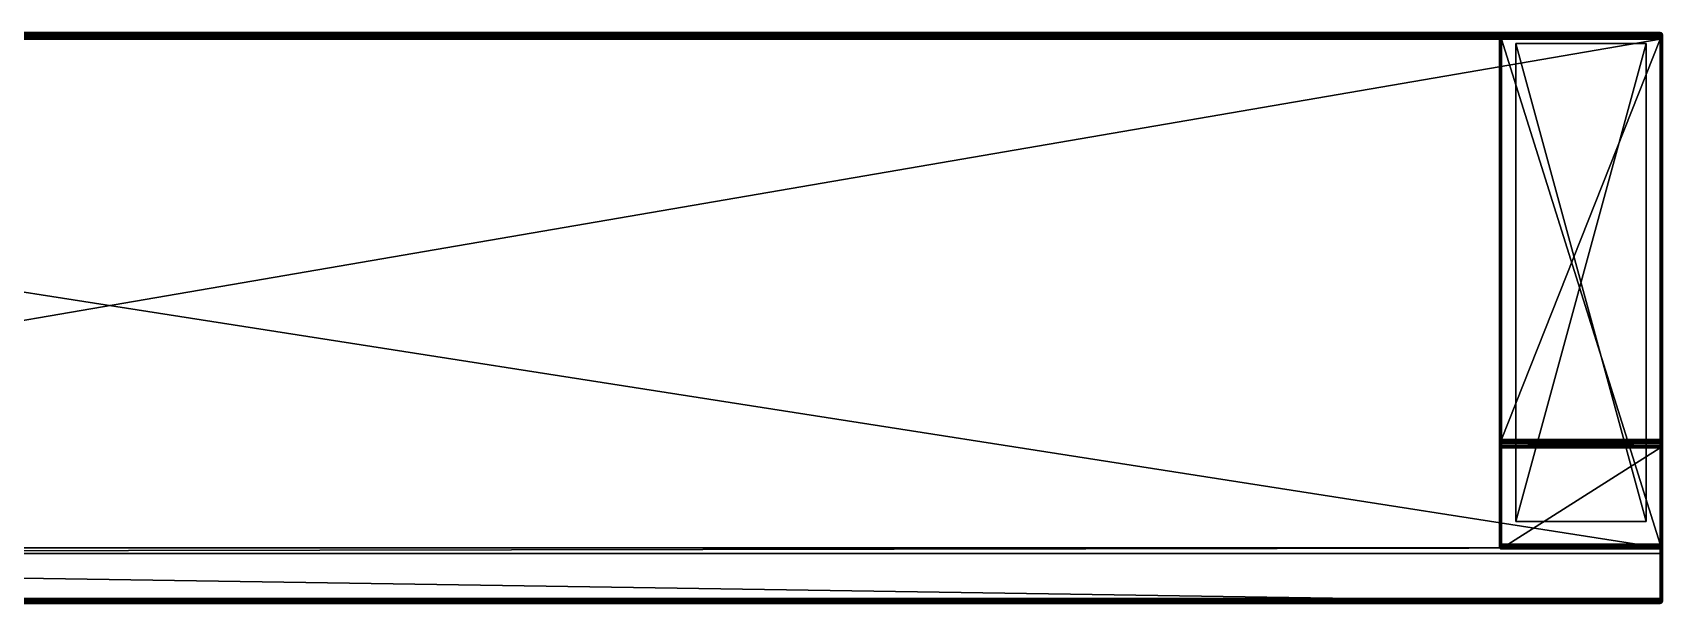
# Model space of a CAD drawing. Header units: millimetres. Extents: x 2343 to 5343, y 4142 to 4667.
# Drawn here: x 3843 to 5343, y 4142 to 4667 of the extents above; entities that cross this region are included whole.
import ezdxf

# ---------------------------------------------------------------- set-up
doc = ezdxf.new("R2010")
doc.units = ezdxf.units.MM
doc.layers.add('OBRYSOVA', color=7, linetype='Continuous', true_color=0xffffff)

msp = doc.modelspace()

# ---------------------------------------------------------------- meshes
at = {"layer": 'OBRYSOVA', "color": 32}
mesh = msp.add_polyface(dxfattribs=at)
corners = [(2345.5, 4667.5, 306), (2345.5, 4667.5, 444), (5341.5, 4667.5, 444), (2345.5, 4666, 447.4), (2345.5, 4664.9, 448.6), (5341.5, 4664.9, 448.6), (2345.5, 4664.9, 301.4), (2345.5, 4666, 302.6), (5341.5, 4666, 302.6), (2345.5, 4143.3, 448.4), (2345.5, 4142.9, 447.8), (5341.5, 4142.9, 447.8), (5341.5, 4193.3, 300), (2345.5, 4193.3, 300), (2345.5, 4661.5, 300), (2345.5, 4188.1, 303.8), (5341.5, 4142.3, 444.3), (2345.5, 4142.3, 444.3), (5341.5, 4661.5, 450), (2345.5, 4661.5, 450), (2345.5, 4146.5, 450), (2344.9, 4142.4, 446.8), (2345.5, 4142.3, 446.7), (2344.9, 4664, 449.2), (2345.5, 4663.9, 449.4), (2345.5, 4667.3, 445.3), (5341.5, 4667.3, 445.3), (2345.5, 4667.3, 304.7), (5341.5, 4667.5, 306), (2345.5, 4142.1, 445.5), (5341.5, 4663.9, 449.4), (2345.5, 4663.9, 300.6), (5341.5, 4664.9, 301.4), (2345.5, 4144.2, 449.3), (5341.5, 4143.3, 448.4), (2344.5, 4142.3, 445.7), (2345.5, 4662.7, 449.8), (2344.5, 4662.9, 449.6), (2344.9, 4664.1, 300.9), (2345.5, 4662.7, 300.2), (2344.5, 4662.9, 300.6), (2344.9, 4144.1, 449.1), (2345.5, 4145.2, 449.8), (2344.5, 4145.1, 449.5), (2345.5, 4666.8, 446.4), (2344.9, 4666.6, 446.6), (2344.5, 4666.9, 445.5), (2344.4, 4667.2, 305.9), (2344.4, 4667.1, 304.7), (2345.5, 4666.8, 303.6), (2344.4, 4666.7, 303.7), (2344.4, 4667, 444), (5341.5, 4666.8, 446.4), (5341.5, 4666, 447.4), (5341.5, 4667.3, 304.7), (5341.5, 4666.8, 303.6), (5341.5, 4142.1, 445.5), (5341.5, 4142.3, 446.7), (5341.5, 4662.7, 449.8), (5341.5, 4663.9, 300.6), (5341.5, 4662.7, 300.2), (5341.5, 4144.2, 449.3), (5341.5, 4145.2, 449.8), (2344.4, 4146.5, 449.7)]
mesh.append_faces([[corners[k] for k in face] for face in [(10, 21, 22), (4, 23, 24), (6, 31, 38), (9, 33, 41), (3, 44, 45)]], dxfattribs={"color": 32})
mesh.append_faces([[corners[k] for k in face] for face in [(0, 1, 2), (3, 4, 5), (6, 7, 8), (9, 10, 11), (12, 13, 14), (15, 13, 12), (16, 17, 15), (18, 19, 20), (1, 25, 26), (27, 0, 28), (29, 17, 16), (4, 24, 30), (31, 6, 32), (33, 9, 34), (29, 22, 21), (17, 29, 35), (36, 24, 23), (19, 36, 37), (31, 39, 40), (33, 42, 43), (44, 25, 46), (47, 0, 27), (48, 27, 49), (50, 49, 7), (51, 1, 0), (25, 44, 52), (44, 3, 53), (49, 27, 54), (7, 49, 55), (22, 29, 56), (10, 22, 57), (24, 36, 58), (36, 19, 18), (39, 31, 59), (14, 39, 60), (42, 33, 61), (20, 42, 62), (63, 20, 19)]], dxfattribs={"vtx2": -1, "color": 32})
mesh = msp.add_polyface(dxfattribs=at)
corners = [(5341.5, 4667.5, 444), (5341.5, 4667.5, 306), (2345.5, 4667.5, 306), (5341.5, 4664.9, 448.6), (5341.5, 4666, 447.4), (2345.5, 4666, 447.4), (5341.5, 4666, 302.6), (5341.5, 4664.9, 301.4), (2345.5, 4664.9, 301.4), (5341.5, 4142.9, 447.8), (5341.5, 4143.3, 448.4), (2345.5, 4143.3, 448.4), (2345.5, 4661.5, 300), (5341.5, 4661.5, 300), (5341.5, 4193.3, 300), (5341.5, 4188.1, 303.8), (2345.5, 4188.1, 303.8), (5341.5, 4142.3, 444.3), (2345.5, 4146.5, 450), (5341.5, 4146.5, 450), (5341.5, 4661.5, 450), (5342.1, 4142.2, 445.4), (5341.5, 4142.1, 445.5), (5342.1, 4662.6, 449.8), (5341.5, 4662.7, 449.8), (5342.1, 4667.3, 304.9), (5341.5, 4667.3, 304.7), (5342.1, 4664, 300.8), (5341.5, 4663.9, 300.6), (5341.5, 4667.3, 445.3), (2345.5, 4667.5, 444), (2345.5, 4667.3, 304.7), (2345.5, 4142.1, 445.5), (5342.6, 4143.5, 448.3), (5342.6, 4666, 447.2), (5342.6, 4664.9, 301.7), (5341.5, 4663.9, 449.4), (2345.5, 4664.9, 448.6), (2345.5, 4663.9, 300.6), (5341.5, 4144.2, 449.3), (2345.5, 4144.2, 449.3), (5342.6, 4188.3, 303.9), (5341.5, 4142.3, 446.7), (5342.5, 4142.4, 446.5), (5342.5, 4663.6, 449.3), (5341.5, 4666.8, 303.6), (5342.5, 4666.8, 303.8), (5341.5, 4662.7, 300.2), (5342.5, 4662.9, 300.4), (5341.5, 4666.8, 446.4), (2345.5, 4667.3, 445.3), (2345.5, 4666.8, 446.4), (2345.5, 4666.8, 303.6), (2345.5, 4666, 302.6), (2345.5, 4142.3, 446.7), (2345.5, 4142.9, 447.8), (2345.5, 4663.9, 449.4), (2345.5, 4662.7, 449.8), (2345.5, 4662.7, 300.2), (5341.5, 4145.2, 449.8), (2345.5, 4145.2, 449.8)]
mesh.append_faces([[corners[k] for k in face] for face in [(17, 21, 22), (20, 23, 24), (1, 25, 26), (7, 27, 28)]], dxfattribs={"color": 32})
mesh.append_faces([[corners[k] for k in face] for face in [(0, 1, 2), (3, 4, 5), (6, 7, 8), (9, 10, 11), (12, 13, 14), (14, 15, 16), (16, 15, 17), (18, 19, 20), (29, 0, 30), (1, 26, 31), (17, 22, 32), (33, 10, 9), (34, 4, 3), (35, 7, 6), (36, 3, 37), (7, 28, 38), (10, 39, 40), (41, 15, 14), (42, 22, 21), (9, 42, 43), (36, 24, 23), (3, 36, 44), (45, 26, 25), (6, 45, 46), (47, 28, 27), (13, 47, 48), (49, 29, 50), (4, 49, 51), (26, 45, 52), (45, 6, 53), (22, 42, 54), (42, 9, 55), (24, 36, 56), (20, 24, 57), (28, 47, 58), (47, 13, 12), (39, 59, 60), (59, 19, 18)]], dxfattribs={"vtx2": -1, "color": 32})
at = {"layer": 'OBRYSOVA', "color": 9}
mesh = msp.add_polyface(dxfattribs=at)
corners = [(5195.5, 4667.5, 6), (5195.5, 4667.5, 290), (5341.5, 4667.5, 290), (5195.5, 4666, 293.4), (5195.5, 4664.9, 294.6), (5341.5, 4664.9, 294.6), (5195.5, 4664.9, 1.4), (5195.5, 4666, 2.6), (5341.5, 4666, 2.6), (5193.5, 4665.5, 291.2), (5193.7, 4666.5, 291.2), (5193.7, 4666.6, 290.5), (5193.5, 4665.5, 4.8), (5193.7, 4666.2, 4.1), (5193.7, 4665.8, 3.6), (5193.7, 4666.6, 5.5), (5195.5, 4667.3, 291.3), (5341.5, 4667.3, 291.3), (5195.5, 4667.3, 4.7), (5341.5, 4667.5, 6), (5194.4, 4666, 2.8), (5194.4, 4664.6, 1.5), (5194.4, 4664.6, 294.5), (5194.4, 4666, 293.2), (5193.7, 4665.8, 292.4), (5193.7, 4666.2, 291.9), (5194.4, 4666.7, 292.3), (5195.5, 4666.8, 292.4), (5194.4, 4667.1, 291.3), (5194.4, 4667.2, 290.1), (5193.7, 4666.5, 4.8), (5194.4, 4667.1, 4.7), (5194.4, 4667.2, 5.9), (5194.4, 4666.7, 3.7), (5195.5, 4666.8, 3.6), (5341.5, 4666.8, 292.4), (5341.5, 4666, 293.4), (5341.5, 4667.3, 4.7), (5193.7, 4663.9, 1.7), (5193.7, 4663.9, 294.3)]
mesh.append_faces([[corners[k] for k in face] for face in [(9, 10, 11), (12, 13, 14), (9, 24, 25), (9, 25, 10), (12, 15, 30), (12, 30, 13)]], dxfattribs={"color": 9})
mesh.append_faces([[corners[k] for k in face] for face in [(0, 1, 2), (3, 4, 5), (6, 7, 8), (15, 12, 9), (9, 11, 15), (1, 16, 17), (18, 0, 19), (20, 7, 6), (6, 21, 20), (22, 4, 3), (3, 23, 22), (26, 25, 24), (24, 23, 26), (27, 26, 23), (23, 3, 27), (28, 10, 25), (25, 26, 28), (16, 28, 26), (26, 27, 16), (29, 11, 10), (10, 28, 29), (1, 29, 28), (28, 16, 1), (31, 30, 15), (15, 32, 31), (18, 31, 32), (32, 0, 18), (33, 13, 30), (30, 31, 33), (34, 33, 31), (31, 18, 34), (20, 14, 13), (13, 33, 20), (7, 20, 33), (33, 34, 7), (32, 15, 11), (11, 29, 32), (0, 32, 29), (29, 1, 0), (16, 27, 35), (27, 3, 36), (34, 18, 37), (14, 20, 21), (12, 14, 38), (23, 24, 39)]], dxfattribs={"vtx2": -1, "color": 9})
mesh = msp.add_polyface(dxfattribs=at)
corners = [(5193.5, 4665.5, 291.2), (5193.5, 4665.5, 4.8), (5193.5, 4662.6, 2), (5343.5, 4665.5, 4.8), (5343.5, 4665.5, 291.2), (5343.5, 4662.6, 294), (5193.5, 4662.6, 294), (5193.7, 4663.3, 294.8), (5193.7, 4663.9, 294.3), (5341.5, 4664.9, 1.4), (5342.1, 4664, 0.8), (5341.5, 4663.9, 0.6), (5341.5, 4663.9, 295.4), (5341.5, 4664.9, 294.6), (5195.5, 4664.9, 294.6), (5195.5, 4663.9, 295.4), (5195.5, 4663.9, 0.6), (5195.5, 4664.9, 1.4), (5193.7, 4663.9, 1.7), (5193.7, 4663.3, 1.2), (5194.4, 4663.7, 0.8), (5194.4, 4664.6, 1.5), (5194.4, 4662.7, 0.4), (5195.5, 4662.7, 0.2), (5342.6, 4664.6, 294.5), (5342.5, 4663.6, 295.3), (5343.1, 4662.9, 295.3), (5343.3, 4663.9, 294.3), (5342.1, 4662.6, 295.8), (5194.4, 4663.7, 295.2), (5193.7, 4662.7, 295), (5194.4, 4662.7, 295.6), (5195.5, 4662.7, 295.8), (5194.4, 4664.6, 294.5), (5342.6, 4664.9, 1.7), (5342.5, 4664.3, 1.1), (5343.1, 4663.3, 0.9), (5343.3, 4664.1, 1.9), (5343.3, 4662, 0.9), (5342.5, 4662.9, 0.4), (5341.5, 4662.7, 0.2), (5193.7, 4665.8, 3.6), (5194.4, 4666, 293.2), (5193.7, 4665.8, 292.4), (5342.6, 4666, 2.8), (5343.5, 4662.6, 2), (5343.3, 4665.8, 3.6), (5343.3, 4665.5, 292.7), (5341.5, 4662.7, 295.8)]
mesh.append_faces([[corners[k] for k in face] for face in [(6, 7, 8), (9, 10, 11), (2, 18, 19), (9, 34, 35), (9, 35, 10)]], dxfattribs={"color": 9})
mesh.append_faces([[corners[k] for k in face] for face in [(0, 1, 2), (3, 4, 5), (12, 13, 14), (14, 15, 12), (16, 17, 9), (9, 11, 16), (20, 19, 18), (18, 21, 20), (16, 20, 21), (21, 17, 16), (19, 20, 22), (23, 22, 20), (20, 16, 23), (24, 25, 26), (26, 27, 24), (28, 25, 12), (13, 12, 25), (25, 24, 13), (29, 7, 30), (15, 29, 31), (31, 32, 15), (33, 8, 7), (7, 29, 33), (14, 33, 29), (29, 15, 14), (36, 35, 34), (34, 37, 36), (38, 36, 37), (39, 10, 35), (35, 36, 39), (40, 11, 10), (10, 39, 40), (21, 18, 41), (18, 2, 1), (8, 33, 42), (6, 8, 43), (43, 0, 6), (37, 34, 44), (45, 37, 46), (46, 3, 45), (24, 27, 47), (4, 47, 27), (27, 5, 4), (48, 12, 15), (15, 32, 48), (23, 16, 11), (11, 40, 23)]], dxfattribs={"vtx2": -1, "color": 9})
mesh = msp.add_polyface(dxfattribs=at)
corners = [(5193.5, 4662.6, 2), (5193.5, 4291.7, 2), (5193.5, 4287.5, 5), (5193.5, 4665.5, 291.2), (5193.5, 4195.6, 294), (5195.5, 4661.5, 296), (5195.5, 4196.6, 296), (5341.5, 4196.6, 296), (5195.5, 4287.4, 2.6), (5195.5, 4289.4, 1.2), (5341.5, 4289.4, 1.2), (5195.5, 4293.1), (5194.5, 4293, 0.2), (5194.4, 4293.5, 0.2), (5194.5, 4287.3, 3), (5194.4, 4287.9, 2.5), (5193.7, 4293.1, 0.9), (5193.7, 4196.3, 295), (5193.7, 4662, 295.1), (5195.5, 4291.8, 0.1), (5341.5, 4293.1), (5194.4, 4289.7, 1.6), (5195.5, 4286.5, 3.5), (5341.5, 4287.4, 2.6), (5194.9, 4292.4, 0.2), (5194.5, 4291.3, 0.7), (5195.5, 4290.6, 0.5), (5193.9, 4292.1, 0.8), (5193.7, 4290.4, 1.9), (5194.9, 4286.8, 3.3), (5194.5, 4286.2, 4.4), (5195.5, 4285.7, 4.5), (5194.4, 4285.6, 5.9), (5195.5, 4285.2, 5.7), (5193.9, 4287, 4), (5193.7, 4286.4, 5.7), (5193.7, 4288, 3.3), (5193.7, 4662, 0.9), (5194.4, 4661.6, 0.2), (5194.4, 4196.7, 295.7), (5194.4, 4661.6, 295.8), (5341.5, 4291.8, 0.1), (5341.5, 4290.6, 0.5), (5341.5, 4286.5, 3.5)]
mesh.append_faces([[corners[k] for k in face] for face in [(11, 12, 13), (8, 14, 15), (11, 19, 24), (11, 24, 12), (8, 22, 29), (8, 29, 14)]], dxfattribs={"color": 9})
mesh.append_faces([[corners[k] for k in face] for face in [(3, 2, 4)]], dxfattribs={"vtx0": -1, "vtx1": -1, "vtx2": -1, "color": 9})
mesh.append_faces([[corners[k] for k in face] for face in [(0, 1, 2), (5, 6, 7), (8, 9, 10), (16, 1, 0), (4, 17, 18), (19, 11, 20), (21, 9, 8), (8, 15, 21), (22, 8, 23), (25, 24, 19), (19, 26, 25), (21, 25, 26), (26, 9, 21), (27, 12, 24), (24, 25, 27), (28, 27, 25), (25, 21, 28), (16, 13, 12), (12, 27, 16), (1, 16, 27), (27, 28, 1), (30, 29, 22), (22, 31, 30), (32, 30, 31), (31, 33, 32), (34, 14, 29), (29, 30, 34), (35, 34, 30), (30, 32, 35), (36, 15, 14), (14, 34, 36), (2, 36, 34), (34, 35, 2), (13, 16, 37), (11, 13, 38), (17, 39, 40), (39, 6, 5), (26, 19, 41), (9, 26, 42), (28, 21, 15), (15, 36, 28), (1, 28, 36), (36, 2, 1), (31, 22, 43)]], dxfattribs={"vtx2": -1, "color": 9})
mesh = msp.add_polyface(dxfattribs=at)
corners = [(5193.5, 4665.5, 291.2), (5193.5, 4662.6, 2), (5193.5, 4287.5, 5), (5193.5, 4662.6, 294), (5193.5, 4195.6, 294), (5343.5, 4291.7, 2), (5343.5, 4662.6, 2), (5343.5, 4665.5, 4.8), (5343.5, 4662.6, 294), (5195.5, 4293.1), (5195.5, 4661.5), (5341.5, 4661.5), (5341.5, 4196.6, 296), (5341.5, 4661.5, 296), (5195.5, 4661.5, 296), (5193.7, 4662.7, 1), (5193.7, 4662, 0.9), (5342.1, 4662.6, 295.8), (5341.5, 4662.7, 295.8), (5193.7, 4293.1, 0.9), (5193.7, 4662, 295.1), (5343.3, 4662, 0.9), (5343.3, 4661.6, 295.1), (5343.3, 4196.2, 295.1), (5193.7, 4663.3, 1.2), (5194.4, 4662.7, 0.4), (5194.4, 4661.6, 0.2), (5195.5, 4662.7, 0.2), (5342.6, 4661.2, 295.8), (5342.5, 4662.1, 295.8), (5343.1, 4662.9, 295.3), (5343.3, 4663.9, 294.3), (5342.5, 4663.6, 295.3), (5341.5, 4663.9, 295.4), (5193.7, 4662.7, 295), (5194.4, 4662.7, 295.6), (5194.4, 4661.6, 295.8), (5195.5, 4662.7, 295.8), (5193.7, 4663.3, 294.8), (5194.4, 4663.7, 295.2), (5343.3, 4664.1, 1.9), (5342.6, 4661.6, 0.2), (5342.5, 4662.9, 0.4), (5343.1, 4663.3, 0.9), (5341.5, 4662.7, 0.2), (5194.4, 4293.5, 0.2), (5193.7, 4196.3, 295), (5194.4, 4196.7, 295.7), (5343.3, 4293.1, 0.9), (5342.6, 4293.5, 0.2), (5342.6, 4196.5, 295.8)]
mesh.append_faces([[corners[k] for k in face] for face in [(1, 15, 16), (13, 17, 18), (1, 24, 15), (13, 28, 29), (13, 29, 17), (3, 20, 34), (3, 34, 38)]], dxfattribs={"color": 9})
mesh.append_faces([[corners[k] for k in face] for face in [(0, 1, 2), (5, 7, 8)]], dxfattribs={"vtx0": -1, "vtx1": -1, "vtx2": -1, "color": 9})
mesh.append_faces([[corners[k] for k in face] for face in [(3, 0, 4)]], dxfattribs={"vtx1": -1, "color": 9})
mesh.append_faces([[corners[k] for k in face] for face in [(5, 6, 7), (9, 10, 11), (12, 13, 14), (1, 16, 19), (20, 3, 4), (21, 6, 5), (8, 22, 23), (25, 15, 24), (26, 16, 15), (15, 25, 26), (10, 26, 25), (25, 27, 10), (30, 29, 28), (28, 22, 30), (31, 30, 22), (22, 8, 31), (32, 17, 29), (29, 30, 32), (33, 18, 17), (35, 34, 20), (20, 36, 35), (37, 35, 36), (36, 14, 37), (34, 35, 39), (40, 6, 21), (41, 42, 43), (43, 21, 41), (11, 44, 42), (42, 41, 11), (16, 26, 45), (26, 10, 9), (36, 20, 46), (14, 36, 47), (41, 21, 48), (11, 41, 49), (22, 28, 50), (28, 13, 12), (13, 18, 37), (37, 14, 13), (10, 27, 44), (44, 11, 10)]], dxfattribs={"vtx2": -1, "color": 9})
mesh = msp.add_polyface(dxfattribs=at)
corners = [(5341.5, 4667.5, 290), (5341.5, 4667.5, 6), (5195.5, 4667.5, 6), (5341.5, 4664.9, 294.6), (5341.5, 4666, 293.4), (5195.5, 4666, 293.4), (5341.5, 4666, 2.6), (5341.5, 4664.9, 1.4), (5195.5, 4664.9, 1.4), (5342.1, 4667.3, 4.9), (5341.5, 4667.3, 4.7), (5342.1, 4666.7, 292.5), (5341.5, 4666.8, 292.4), (5343.3, 4666.6, 290.5), (5343.5, 4665.5, 291.2), (5343.5, 4665.5, 4.8), (5343.3, 4666.6, 5.8), (5341.5, 4667.3, 291.3), (5195.5, 4667.5, 290), (5195.5, 4667.3, 4.7), (5342.6, 4664.9, 1.7), (5342.6, 4666, 2.8), (5342.6, 4665.7, 293.4), (5342.6, 4664.6, 294.5), (5342.6, 4667.2, 6.2), (5342.5, 4667.3, 5.4), (5343.1, 4666.7, 4.6), (5343.3, 4665.8, 3.6), (5342.5, 4666.8, 3.8), (5341.5, 4666.8, 3.6), (5342.5, 4666.3, 292.9), (5343.1, 4666.5, 291.9), (5343.3, 4665.5, 292.7), (5342.5, 4667.1, 291.4), (5342.6, 4667.2, 290.1), (5195.5, 4667.3, 291.3), (5195.5, 4666.8, 292.4), (5195.5, 4666.8, 3.6), (5195.5, 4666, 2.6), (5343.3, 4664.1, 1.9)]
mesh.append_faces([[corners[k] for k in face] for face in [(1, 9, 10), (4, 11, 12), (1, 24, 25), (1, 25, 9), (4, 22, 30), (4, 30, 11)]], dxfattribs={"color": 9})
mesh.append_faces([[corners[k] for k in face] for face in [(0, 1, 2), (3, 4, 5), (6, 7, 8), (13, 14, 15), (15, 16, 13), (17, 0, 18), (1, 10, 19), (20, 7, 6), (6, 21, 20), (22, 4, 3), (3, 23, 22), (26, 25, 24), (24, 16, 26), (27, 26, 16), (16, 15, 27), (28, 9, 25), (25, 26, 28), (21, 28, 26), (26, 27, 21), (29, 10, 9), (9, 28, 29), (6, 29, 28), (28, 21, 6), (31, 30, 22), (22, 32, 31), (13, 31, 32), (32, 14, 13), (33, 11, 30), (30, 31, 33), (34, 33, 31), (31, 13, 34), (17, 12, 11), (11, 33, 17), (0, 17, 33), (33, 34, 0), (34, 13, 16), (16, 24, 34), (0, 34, 24), (24, 1, 0), (12, 17, 35), (4, 12, 36), (10, 29, 37), (38, 37, 29), (29, 6, 38), (21, 27, 39), (32, 22, 23)]], dxfattribs={"vtx2": -1, "color": 9})
at = {"layer": 'OBRYSOVA', "color": 32}
mesh = msp.add_polyface(dxfattribs=at)
corners = [(5341.5, 4142.9, 447.8), (5342.6, 4143, 447.6), (5342.6, 4143.5, 448.3), (5341.5, 4664.9, 448.6), (5342.6, 4664.6, 448.5), (5342.6, 4666, 447.2), (5341.5, 4666, 302.6), (5342.6, 4666, 302.8), (5342.6, 4664.9, 301.7), (5341.5, 4193.3, 300), (5342.6, 4193.4, 300.2), (5342.6, 4188.3, 303.9), (5341.5, 4142.3, 444.3), (5342.6, 4142.6, 444.3), (5342.5, 4142.3, 445), (5342.1, 4142.2, 445.4), (5342.5, 4142.4, 446.5), (5341.5, 4142.3, 446.7), (5341.5, 4661.5, 450), (5342.6, 4661.2, 449.8), (5342.5, 4662.1, 449.8), (5342.1, 4662.6, 449.8), (5342.5, 4663.6, 449.3), (5341.5, 4663.9, 449.4), (5341.5, 4667.5, 306), (5342.6, 4667.2, 306.2), (5342.5, 4667.3, 305.4), (5342.1, 4667.3, 304.9), (5342.5, 4666.8, 303.8), (5341.5, 4666.8, 303.6), (5341.5, 4145.2, 449.8), (5342.6, 4145.3, 449.6), (5342.6, 4146.4, 449.8), (5341.5, 4146.5, 450), (5341.5, 4144.2, 449.3), (5342.6, 4144.3, 449.1), (5341.5, 4143.3, 448.4), (5341.5, 4667.3, 445.3), (5342.6, 4667.1, 445.3), (5342.6, 4667.2, 444.1), (5341.5, 4667.5, 444), (5341.5, 4666.8, 446.4), (5342.6, 4666.7, 446.3), (5341.5, 4666, 447.4), (5341.5, 4664.9, 301.4), (5342.5, 4664.3, 301.1), (5342.1, 4664, 300.8), (5342.5, 4662.9, 300.4), (5341.5, 4662.7, 300.2), (5342.6, 4661.6, 300.2), (5341.5, 4661.5, 300), (5341.5, 4188.1, 303.8)]
mesh.append_faces([[corners[k] for k in face] for face in [(12, 13, 14), (12, 14, 15), (18, 19, 20), (18, 20, 21), (24, 25, 26), (24, 26, 27), (44, 8, 45), (44, 45, 46)]], dxfattribs={"color": 32})
mesh.append_faces([[corners[k] for k in face] for face in [(0, 1, 2), (3, 4, 5), (6, 7, 8), (9, 10, 11), (16, 15, 14), (15, 16, 17), (16, 1, 0), (22, 21, 20), (21, 22, 23), (22, 4, 3), (28, 27, 26), (27, 28, 29), (28, 7, 6), (30, 31, 32), (32, 33, 30), (34, 35, 31), (31, 30, 34), (36, 2, 35), (35, 34, 36), (37, 38, 39), (39, 40, 37), (41, 42, 38), (38, 37, 41), (43, 5, 42), (42, 41, 43), (46, 47, 48), (47, 49, 50), (40, 39, 25), (25, 24, 40), (18, 33, 32), (32, 19, 18), (13, 12, 51), (51, 11, 13), (10, 9, 50), (50, 49, 10)]], dxfattribs={"vtx2": -1, "color": 32})
mesh = msp.add_polyface(dxfattribs=at)
corners = [(5343.5, 4662.6, 302), (5343.5, 4665.5, 304.8), (5343.5, 4665.5, 445.2), (5343.5, 4662.6, 448), (5343.3, 4666.2, 445.9), (5343.3, 4665.8, 446.4), (5343.3, 4666.6, 444.5), (5343.3, 4666.6, 305.8), (5343.3, 4663.9, 448.3), (5343.1, 4662.9, 449.3), (5343.3, 4661.6, 449.1), (5342.5, 4662.1, 449.8), (5342.5, 4663.6, 449.3), (5342.6, 4664.6, 448.5), (5343.1, 4666.7, 304.6), (5342.5, 4667.3, 305.4), (5342.6, 4667.2, 306.2), (5343.3, 4665.8, 303.6), (5342.5, 4666.8, 303.8), (5342.6, 4666, 302.8), (5343.3, 4666.5, 445.2), (5342.6, 4667.1, 445.3), (5342.6, 4667.2, 444.1), (5342.6, 4666.7, 446.3), (5342.6, 4666, 447.2), (5343.1, 4663.3, 300.9), (5342.5, 4664.3, 301.1), (5342.6, 4664.9, 301.7), (5343.3, 4664.1, 301.9), (5343.3, 4662, 300.9), (5342.5, 4662.9, 300.4), (5342.1, 4664, 300.8), (5342.6, 4661.6, 300.2)]
mesh.append_faces([[corners[k] for k in face] for face in [(2, 4, 5), (2, 6, 20), (2, 20, 4)]], dxfattribs={"color": 32})
mesh.append_faces([[corners[k] for k in face] for face in [(0, 2, 3)]], dxfattribs={"vtx0": -1, "vtx2": -1, "color": 32})
mesh.append_faces([[corners[k] for k in face] for face in [(0, 1, 2), (6, 2, 1), (1, 7, 6), (8, 9, 10), (10, 3, 8), (11, 9, 12), (13, 12, 9), (9, 8, 13), (14, 15, 16), (16, 7, 14), (17, 14, 7), (7, 1, 17), (15, 14, 18), (19, 18, 14), (14, 17, 19), (21, 20, 6), (6, 22, 21), (23, 4, 20), (20, 21, 23), (24, 5, 4), (4, 23, 24), (25, 26, 27), (27, 28, 25), (29, 25, 28), (28, 0, 29), (30, 31, 26), (26, 25, 30), (32, 30, 25), (25, 29, 32), (22, 6, 7), (7, 16, 22), (5, 24, 13), (13, 8, 5), (2, 5, 8), (8, 3, 2), (28, 27, 19), (19, 17, 28), (0, 28, 17), (17, 1, 0)]], dxfattribs={"vtx2": -1, "color": 32})
at = {"layer": 'OBRYSOVA', "color": 9}
mesh = msp.add_polyface(dxfattribs=at)
corners = [(5343.5, 4662.6, 294), (5343.5, 4195.6, 294), (5343.5, 4194.1, 291.8), (5343.5, 4291.7, 2), (5341.5, 4661.5), (5341.5, 4293.1), (5195.5, 4293.1), (5341.5, 4289.4, 1.2), (5341.5, 4287.4, 2.6), (5195.5, 4287.4, 2.6), (5342.1, 4292, 0.1), (5341.5, 4291.8, 0.1), (5343.5, 4287.5, 5), (5343.3, 4286.9, 4.2), (5343.3, 4287.5, 3.7), (5343.3, 4293.1, 0.9), (5343.3, 4662, 0.9), (5343.3, 4196.2, 295.1), (5195.5, 4291.8, 0.1), (5342.6, 4287.4, 2.9), (5342.6, 4289.7, 1.3), (5341.5, 4286.5, 3.5), (5195.5, 4286.5, 3.5), (5342.6, 4293.5, 0.2), (5342.5, 4292.5, 0.2), (5343.1, 4291.7, 0.7), (5343.3, 4290.4, 1.5), (5342.5, 4290.8, 0.6), (5341.5, 4290.6, 0.5), (5343.3, 4286.2, 5.4), (5343.3, 4286.5, 4.8), (5342.6, 4285.9, 4.6), (5342.6, 4285.5, 5.6), (5341.5, 4285.7, 4.5), (5341.5, 4285.2, 5.7), (5342.6, 4286.6, 3.7), (5342.6, 4661.6, 0.2), (5342.6, 4196.5, 295.8), (5343.3, 4661.6, 295.1), (5341.5, 4196.6, 296), (5342.6, 4661.2, 295.8), (5195.5, 4290.6, 0.5), (5195.5, 4289.4, 1.2), (5195.5, 4285.7, 4.5), (5195.5, 4285.2, 5.7)]
mesh.append_faces([[corners[k] for k in face] for face in [(5, 10, 11), (12, 13, 14), (5, 23, 24), (5, 24, 10), (12, 29, 30), (12, 30, 13)]], dxfattribs={"color": 9})
mesh.append_faces([[corners[k] for k in face] for face in [(3, 0, 2)]], dxfattribs={"vtx0": -1, "vtx1": -1, "vtx2": -1, "color": 9})
mesh.append_faces([[corners[k] for k in face] for face in [(0, 1, 2), (4, 5, 6), (7, 8, 9), (3, 15, 16), (17, 1, 0), (5, 11, 18), (19, 8, 7), (7, 20, 19), (8, 21, 22), (25, 24, 23), (23, 15, 25), (26, 25, 15), (15, 3, 26), (27, 10, 24), (24, 25, 27), (20, 27, 25), (25, 26, 20), (28, 11, 10), (10, 27, 28), (7, 28, 27), (27, 20, 7), (31, 30, 29), (29, 32, 31), (33, 31, 32), (32, 34, 33), (35, 13, 30), (30, 31, 35), (21, 35, 31), (31, 33, 21), (19, 14, 13), (13, 35, 19), (8, 19, 35), (35, 21, 8), (15, 23, 36), (23, 5, 4), (37, 17, 38), (39, 37, 40), (11, 28, 41), (28, 7, 42), (14, 19, 20), (20, 26, 14), (12, 14, 26), (26, 3, 12), (21, 33, 43), (44, 43, 33)]], dxfattribs={"vtx2": -1, "color": 9})
at = {"layer": 'OBRYSOVA', "color": 250, "true_color": 0x404040}
mesh = msp.add_polyface(dxfattribs=at)
corners = [(5208.5, 4657.5, 296), (5208.5, 4217.5, 296), (5208.5, 4217.5, 300), (5208.5, 4657.5, 300), (5328.5, 4657.5, 296), (5328.5, 4217.5, 296), (5328.5, 4217.5, 300), (5328.5, 4657.5, 300)]
mesh.append_faces([[corners[k] for k in face] for face in [(2, 3, 0), (0, 1, 2), (4, 7, 6), (6, 5, 4), (4, 5, 1), (1, 0, 4), (5, 6, 2), (2, 1, 5), (6, 7, 3), (3, 2, 6), (7, 4, 0), (0, 3, 7)]], dxfattribs={"vtx2": -1, "color": 250})
at = {"layer": 'OBRYSOVA', "color": 32}
mesh = msp.add_polyface(dxfattribs=at)
corners = [(5343.5, 4662.6, 302), (5343.5, 4662.6, 448), (5343.5, 4145.5, 448), (5343.5, 4143.9, 445.8), (5343.5, 4189.8, 305), (5343.5, 4194, 302), (5343.3, 4144.8, 448.7), (5343.3, 4144.3, 448.2), (5343.3, 4143.1, 444.8), (5343.3, 4188.8, 304.4), (5343.3, 4193.6, 300.9), (5343.3, 4662, 300.9), (5343.3, 4661.6, 449.1), (5343.3, 4146, 449.1), (5343.1, 4142.7, 445.9), (5342.5, 4142.3, 445), (5342.6, 4142.6, 444.3), (5343.3, 4143.3, 446.9), (5342.5, 4142.4, 446.5), (5342.6, 4143, 447.6), (5343.1, 4662.9, 449.3), (5342.5, 4662.1, 449.8), (5342.6, 4661.2, 449.8), (5343.3, 4145.3, 449), (5342.6, 4145.3, 449.6), (5342.6, 4146.4, 449.8), (5342.6, 4144.3, 449.1), (5342.6, 4143.5, 448.3), (5342.6, 4193.4, 300.2), (5342.6, 4661.6, 300.2), (5342.6, 4188.3, 303.9)]
mesh.append_faces([[corners[k] for k in face] for face in [(2, 6, 7), (2, 13, 23), (2, 23, 6)]], dxfattribs={"color": 32})
mesh.append_faces([[corners[k] for k in face] for face in [(0, 2, 5)]], dxfattribs={"vtx0": -1, "vtx1": -1, "color": 32})
mesh.append_faces([[corners[k] for k in face] for face in [(0, 1, 2), (2, 4, 5)]], dxfattribs={"vtx0": -1, "vtx2": -1, "color": 32})
mesh.append_faces([[corners[k] for k in face] for face in [(2, 3, 4), (3, 8, 9), (9, 4, 3), (10, 11, 0), (0, 5, 10), (1, 12, 13), (13, 2, 1), (14, 15, 16), (16, 8, 14), (17, 14, 8), (8, 3, 17), (15, 14, 18), (19, 18, 14), (14, 17, 19), (20, 21, 22), (22, 12, 20), (24, 23, 13), (13, 25, 24), (26, 6, 23), (23, 24, 26), (27, 7, 6), (6, 26, 27), (12, 22, 25), (25, 13, 12), (7, 27, 19), (19, 17, 7), (2, 7, 17), (17, 3, 2), (10, 28, 29), (29, 11, 10), (9, 30, 28), (28, 10, 9), (4, 9, 10), (10, 5, 4), (16, 30, 9), (9, 8, 16)]], dxfattribs={"vtx2": -1, "color": 32})
at = {"layer": 'OBRYSOVA', "color": 9}
mesh = msp.add_polyface(dxfattribs=at)
corners = [(5343.5, 4287.5, 5), (5343.5, 4291.7, 2), (5343.5, 4194.1, 291.8), (5341.5, 4285.2, 5.7), (5341.5, 4192.5, 290.3), (5195.5, 4192.5, 290.3), (5341.5, 4193, 293.8), (5341.5, 4193.5, 294.4), (5195.5, 4193.5, 294.4), (5342.1, 4192.3, 291.4), (5341.5, 4192.3, 291.5), (5343.5, 4195.6, 294), (5343.3, 4194.9, 294.7), (5343.3, 4194.4, 294.2), (5343.3, 4286.2, 5.4), (5343.3, 4193.3, 290.8), (5195.5, 4192.3, 291.5), (5342.6, 4193.7, 294.3), (5342.6, 4193.2, 293.6), (5341.5, 4194.3, 295.3), (5195.5, 4194.3, 295.3), (5342.6, 4192.7, 290.3), (5342.5, 4192.5, 291), (5343.1, 4192.8, 291.9), (5343.3, 4193.5, 292.9), (5342.5, 4192.5, 292.5), (5341.5, 4192.5, 292.7), (5343.3, 4196.2, 295.1), (5343.3, 4195.5, 295), (5342.6, 4195.4, 295.6), (5342.6, 4196.5, 295.8), (5341.5, 4195.4, 295.8), (5341.5, 4196.6, 296), (5342.6, 4194.5, 295.1), (5342.6, 4285.5, 5.6), (5195.5, 4192.5, 292.7), (5195.5, 4193, 293.8), (5341.5, 4285.7, 4.5), (5195.5, 4285.2, 5.7), (5195.5, 4195.4, 295.8), (5195.5, 4196.6, 296)]
mesh.append_faces([[corners[k] for k in face] for face in [(4, 9, 10), (11, 12, 13), (4, 21, 22), (4, 22, 9), (11, 27, 28), (11, 28, 12)]], dxfattribs={"color": 9})
mesh.append_faces([[corners[k] for k in face] for face in [(0, 1, 2)]], dxfattribs={"vtx1": -1, "color": 9})
mesh.append_faces([[corners[k] for k in face] for face in [(3, 4, 5), (6, 7, 8), (14, 0, 2), (2, 15, 14), (4, 10, 16), (17, 7, 6), (6, 18, 17), (7, 19, 20), (23, 22, 21), (21, 15, 23), (24, 23, 15), (15, 2, 24), (25, 9, 22), (22, 23, 25), (18, 25, 23), (23, 24, 18), (26, 10, 9), (9, 25, 26), (6, 26, 25), (25, 18, 6), (29, 28, 27), (27, 30, 29), (31, 29, 30), (30, 32, 31), (33, 12, 28), (28, 29, 33), (19, 33, 29), (29, 31, 19), (17, 13, 12), (12, 33, 17), (7, 17, 33), (33, 19, 7), (34, 14, 15), (15, 21, 34), (3, 34, 21), (21, 4, 3), (10, 26, 35), (26, 6, 36), (13, 17, 18), (18, 24, 13), (11, 13, 24), (24, 2, 11), (37, 3, 38), (19, 31, 39), (31, 32, 40)]], dxfattribs={"vtx2": -1, "color": 9})
mesh = msp.add_polyface(dxfattribs=at)
corners = [(5193.5, 4287.5, 5), (5193.5, 4194.1, 291.8), (5193.5, 4195.6, 294), (5195.5, 4192.5, 290.3), (5195.5, 4285.2, 5.7), (5341.5, 4285.2, 5.7), (5195.5, 4193.5, 294.4), (5195.5, 4193, 293.8), (5341.5, 4193, 293.8), (5194.9, 4192.6, 292.8), (5195.5, 4192.5, 292.7), (5194.5, 4194, 294.7), (5194.4, 4193.6, 294.2), (5193.7, 4193.2, 291), (5193.7, 4286.4, 5.7), (5195.5, 4192.3, 291.5), (5341.5, 4192.5, 290.3), (5194.4, 4193.3, 293.8), (5195.5, 4194.3, 295.3), (5341.5, 4193.5, 294.4), (5194.5, 4192.8, 293.2), (5193.9, 4192.9, 292.2), (5193.7, 4193.6, 293.1), (5194.5, 4192.4, 291.7), (5194.4, 4192.7, 290.5), (5194.9, 4194.2, 295.1), (5194.5, 4195.3, 295.5), (5195.5, 4195.4, 295.8), (5194.4, 4196.7, 295.7), (5195.5, 4196.6, 296), (5193.9, 4194.9, 294.9), (5193.7, 4196.3, 295), (5193.7, 4194.3, 294), (5194.4, 4285.6, 5.9), (5341.5, 4192.3, 291.5), (5341.5, 4192.5, 292.7), (5341.5, 4194.3, 295.3), (5341.5, 4195.4, 295.8)]
mesh.append_faces([[corners[k] for k in face] for face in [(7, 9, 10), (6, 11, 12), (7, 17, 20), (7, 20, 9), (6, 18, 25), (6, 25, 11)]], dxfattribs={"color": 9})
mesh.append_faces([[corners[k] for k in face] for face in [(0, 1, 2), (3, 4, 5), (6, 7, 8), (13, 1, 0), (0, 14, 13), (15, 3, 16), (17, 7, 6), (6, 12, 17), (18, 6, 19), (21, 20, 17), (17, 22, 21), (13, 21, 22), (22, 1, 13), (23, 9, 20), (20, 21, 23), (24, 23, 21), (21, 13, 24), (15, 10, 9), (9, 23, 15), (3, 15, 23), (23, 24, 3), (26, 25, 18), (18, 27, 26), (28, 26, 27), (27, 29, 28), (30, 11, 25), (25, 26, 30), (31, 30, 26), (26, 28, 31), (32, 12, 11), (11, 30, 32), (2, 32, 30), (30, 31, 2), (24, 13, 14), (14, 33, 24), (3, 24, 33), (33, 4, 3), (10, 15, 34), (7, 10, 35), (22, 17, 12), (12, 32, 22), (1, 22, 32), (32, 2, 1), (27, 18, 36), (29, 27, 37)]], dxfattribs={"vtx2": -1, "color": 9})

doc.saveas('drawing.dxf')
